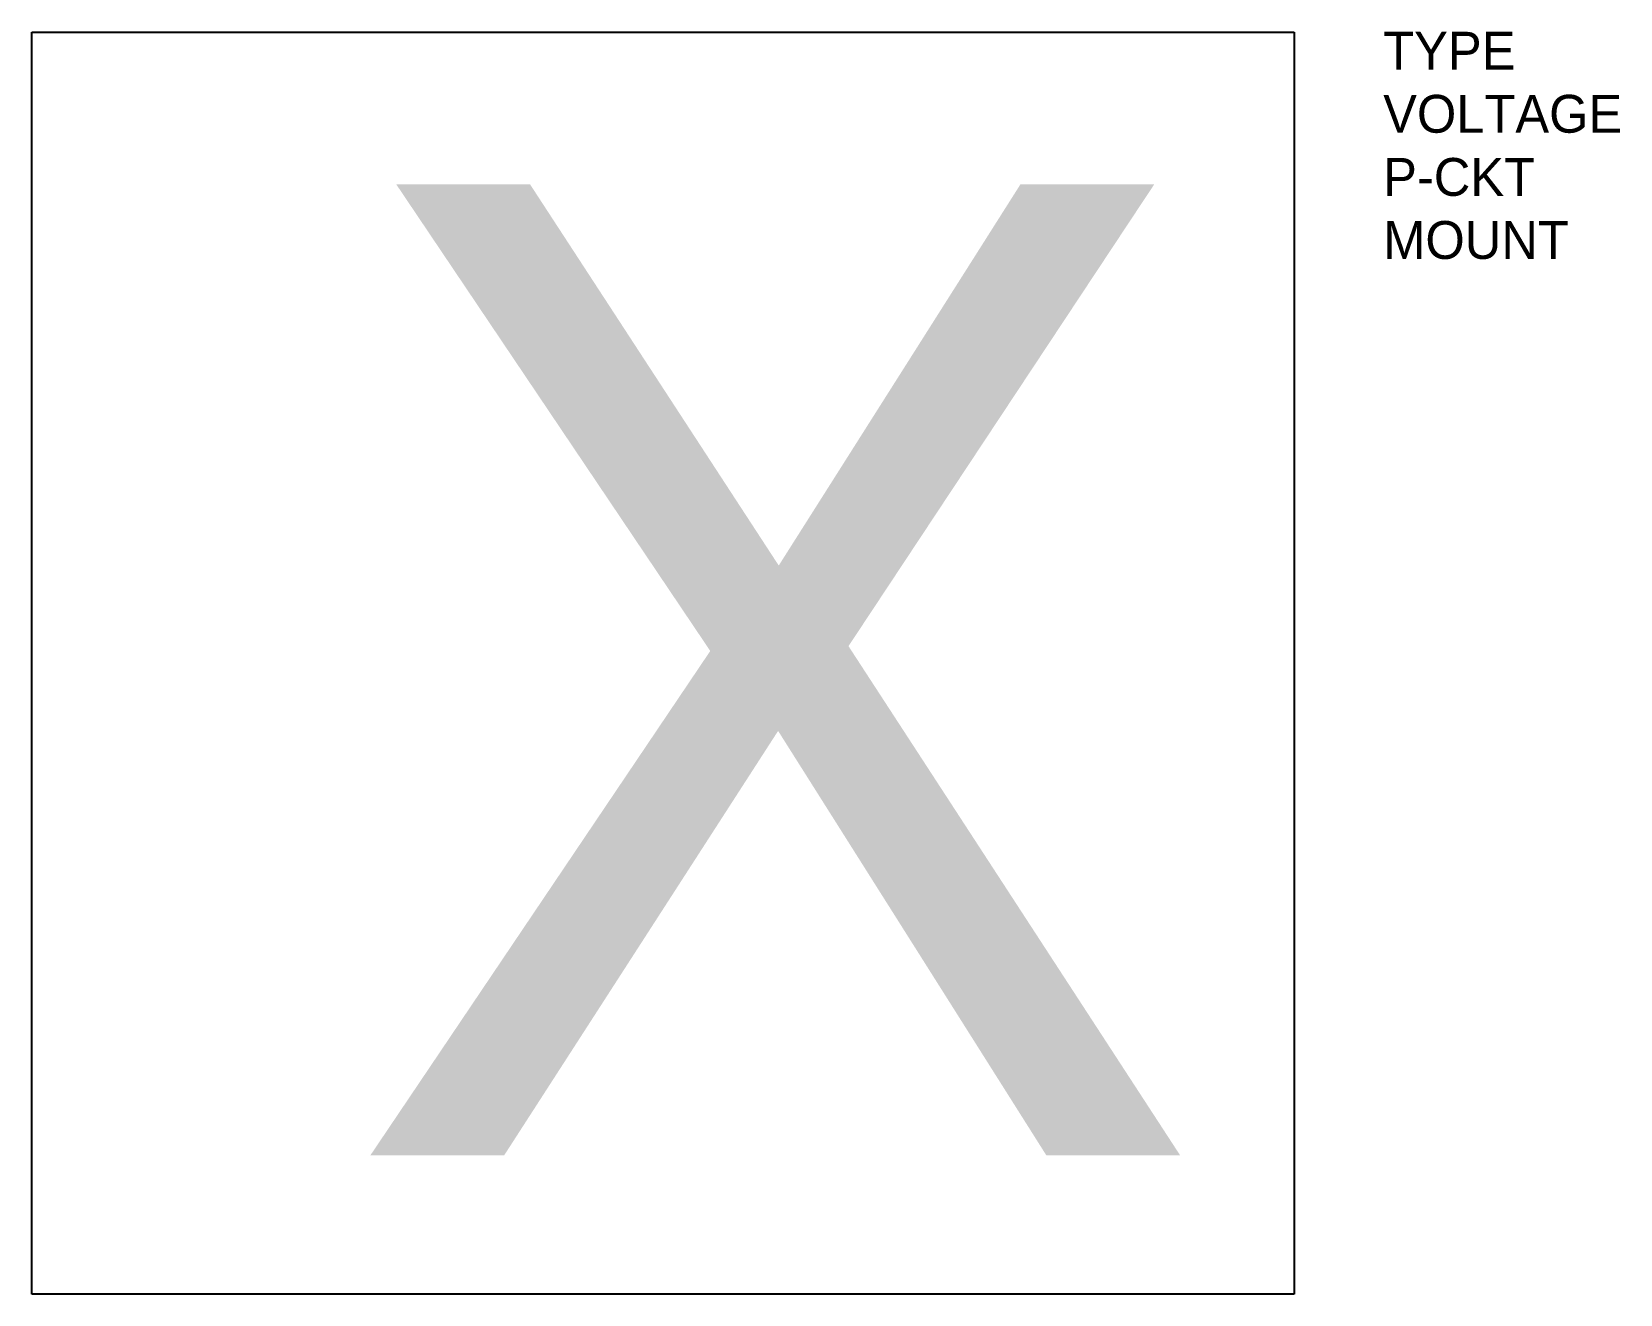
# Model space of a CAD drawing. Extents: x -0.094 to 0.142, y 0 to 0.188.
import ezdxf

# ---------------------------------------------------------------- set-up
doc = ezdxf.new("R2010")
doc.units = 0
doc.header["$MEASUREMENT"] = 0
doc.layers.get('0').update_dxf_attribs({"linetype": 'CONTINUOUS'})

msp = doc.modelspace()

# ---------------------------------------------------------------- linework, layer by layer
for p, q in [((-0.09375, 0), (-0.09375, 0.1875)), ((-0.09375, 0.1875), (0.09375, 0.1875)), ((0.09375, 0.1875), (0.09375, 0)), ((0.09375, 0), (-0.09375, 0))]:
    msp.add_line(p, q)

# ---------------------------------------------------------------- texts
msp.add_text('X', height=0.14425).set_placement((-0.0478, 0.02063))
for tag, p, s, height, flags in [('TYPE', (0.10696, 0.18194), 'RECESSED SQUARE INCANDESCENT', 0.005625, 3), ('VOLTAGE', (0.10696, 0.17257), '', 0.00562, 1), ('P-CKT', (0.10696, 0.16319), '', 0.00562, 1), ('MOUNT', (0.10696, 0.15382), 'CEILING', 0.005625, 3)]:
    msp.add_attdef(tag, p, s, height=height, dxfattribs=dict(flags=flags))

doc.saveas('drawing.dxf')
